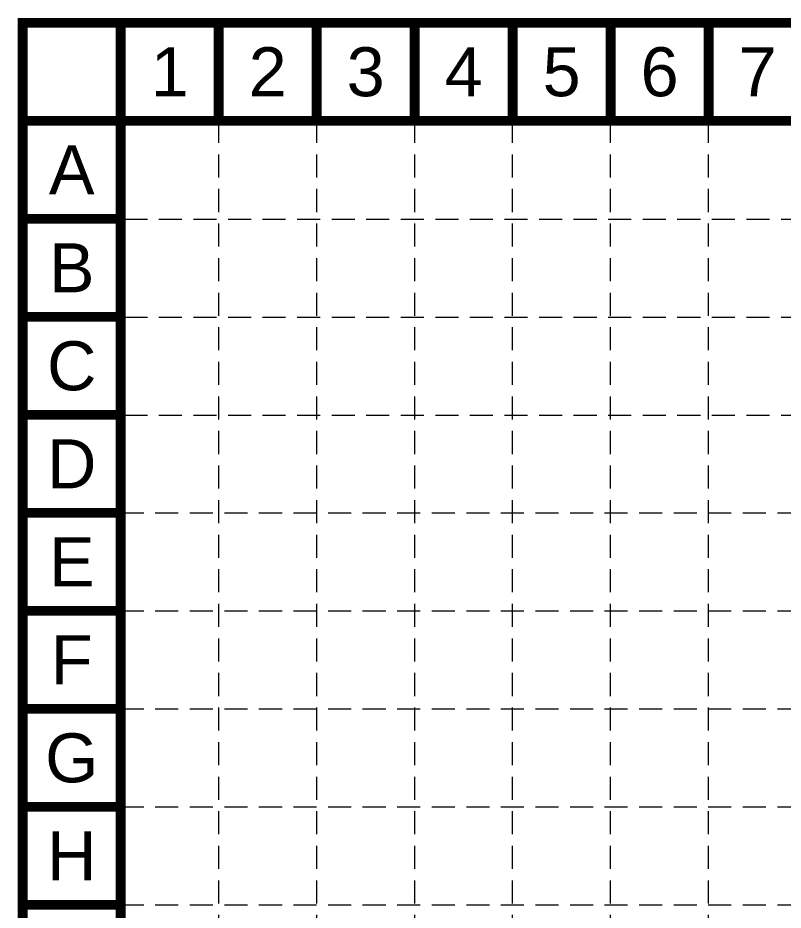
# Model space of a CAD drawing. Extents: x 33353 to 37237, y 80141 to 82571.
# Drawn here: x 33353 to 33826, y 82020 to 82571 of the extents above; entities that cross this region are included whole.
import ezdxf
from ezdxf.enums import TextEntityAlignment as Align

# ---------------------------------------------------------------- set-up
doc = ezdxf.new("R2010")
doc.units = 0
doc.header["$MEASUREMENT"] = 0
doc.linetypes.add('HIDDEN', pattern=[0.375, 0.25, -0.125])
doc.layers.add('BASE', color=7, linetype='Continuous')
doc.layers.add('GRID', color=254, linetype='HIDDEN')
doc.styles.get("Standard").update_dxf_attribs({"font": 'ARIAL.TTF'})

msp = doc.modelspace()

# ---------------------------------------------------------------- linework, layer by layer
at = {"layer": 'BASE', "const_width": 6.06}
for points in [[(33355.7, 80144.39), (37233.98, 80144.39), (37233.98, 82568.32), (33355.7, 82568.32)], [(33416.3, 80204.99), (37173.39, 80204.99), (37173.39, 82507.72), (33416.3, 82507.72)]]:
    msp.add_lwpolyline(points, close=True, dxfattribs=at)
for points in [[(33416.3, 82507.72), (33416.3, 82568.32)], [(33476.9, 82507.72), (33476.9, 82568.32)], [(33537.5, 82507.72), (33537.5, 82568.32)], [(33598.1, 82507.72), (33598.1, 82568.32)], [(33658.7, 82507.72), (33658.7, 82568.32)], [(33719.29, 82507.72), (33719.29, 82568.32)], [(33779.89, 82507.72), (33779.89, 82568.32)], [(33416.3, 82507.72), (33355.7, 82507.72)], [(33416.3, 82447.12), (33355.7, 82447.12)], [(33416.3, 82386.53), (33355.7, 82386.53)], [(33416.3, 82325.93), (33355.7, 82325.93)], [(33416.3, 82265.33), (33355.7, 82265.33)], [(33416.3, 82204.73), (33355.7, 82204.73)], [(33416.3, 82144.13), (33355.7, 82144.13)], [(33416.3, 82083.53), (33355.7, 82083.53)], [(33416.3, 82022.94), (33355.7, 82022.94)]]:
    msp.add_lwpolyline(points, dxfattribs=at)
at = {"layer": 'GRID', "linetype": 'HIDDEN', "lineweight": 15, "ltscale": 57}
for p, q in [((33476.7, 82508.3), (33476.7, 80386.52)), ((33537.3, 82508.3), (33537.3, 80386.52)), ((33597.89, 82508.3), (33597.89, 80386.52)), ((33658.49, 82508.3), (33658.49, 80386.52)), ((33719.09, 82508.3), (33719.09, 80386.52)), ((33779.69, 82508.3), (33779.69, 80386.52)), ((33418.53, 82446.92), (37175.62, 82446.92)), ((33418.53, 82386.33), (37175.62, 82386.33)), ((33418.53, 82325.73), (37175.62, 82325.73)), ((33416.3, 82265.33), (37173.39, 82265.33)), ((33416.3, 82204.73), (37173.39, 82204.73)), ((33416.3, 82144.13), (37173.39, 82144.13)), ((33416.3, 82083.53), (37173.39, 82083.53)), ((33416.3, 82022.94), (37173.39, 82022.94))]:
    msp.add_line(p, q, dxfattribs=at)

# ---------------------------------------------------------------- texts
at = {"layer": 'BASE'}
for s, p in [('2', (33507.2, 82538.02)), ('3', (33567.8, 82538.02)), ('6', (33749.59, 82538.02)), ('1', (33446.6, 82538.02)), ('4', (33628.4, 82538.02)), ('5', (33688.99, 82538.02)), ('7', (33810.19, 82538.02)), ('A', (33386, 82477.42)), ('B', (33386, 82416.82)), ('C', (33386, 82356.23)), ('D', (33386, 82295.63)), ('E', (33386, 82235.03)), ('F', (33386, 82174.43)), ('G', (33386, 82113.83)), ('H', (33386, 82053.24))]:
    msp.add_text(s, height=30.3, dxfattribs=at).set_placement(p, align=Align.MIDDLE_CENTER)

doc.saveas('drawing.dxf')
